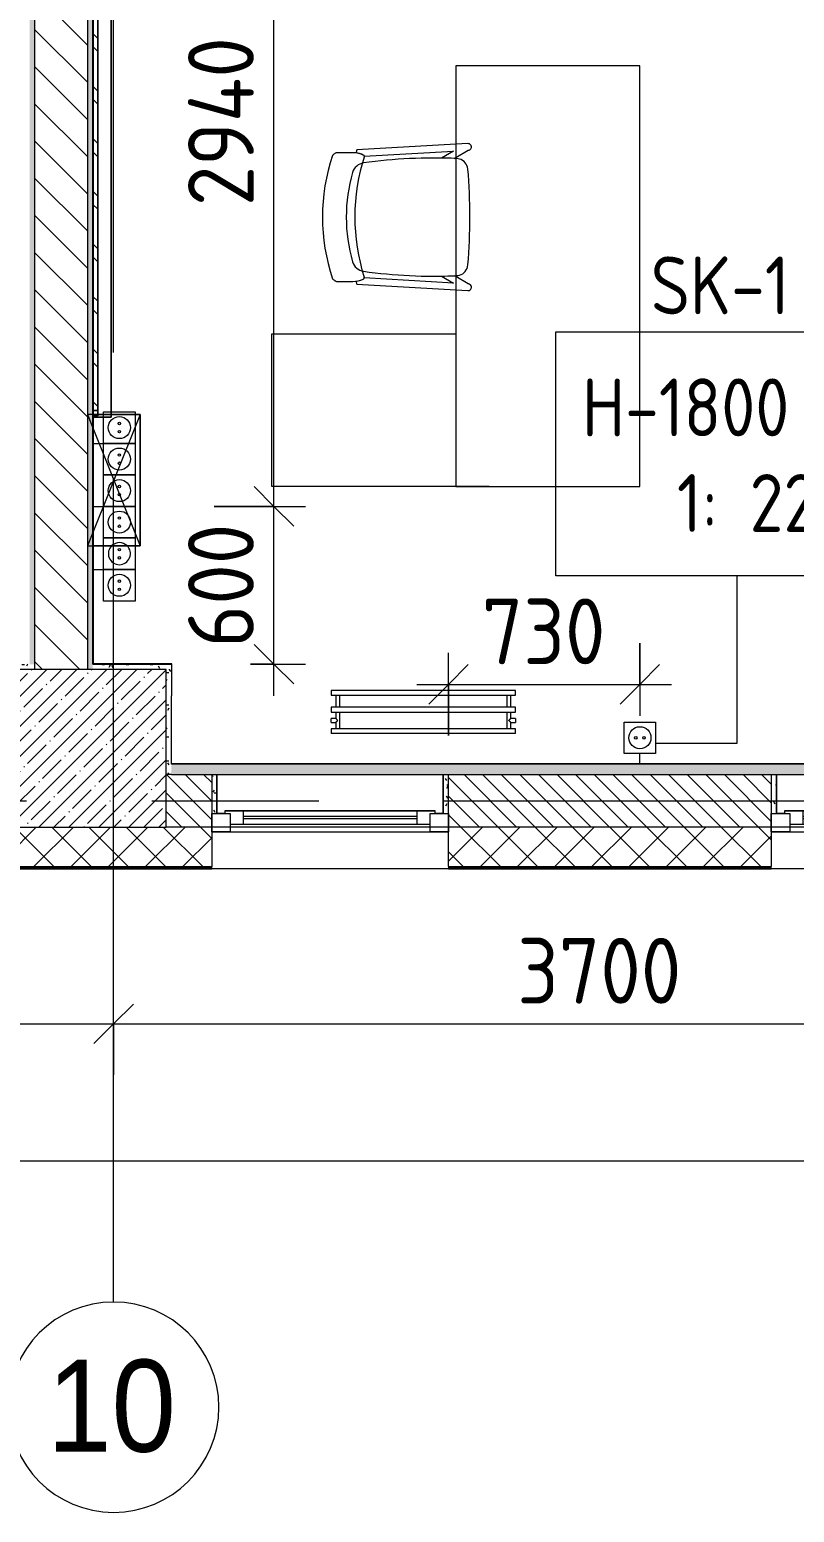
# Model space of a CAD drawing. Header units: millimetres. Extents: x -5714 to 188114, y -8553 to 29000.
# Drawn here: x 29291 to 32198, y -2706 to 2934 of the extents above; entities that cross this region are included whole.
import ezdxf

# ---------------------------------------------------------------- set-up
doc = ezdxf.new("R2010")
doc.units = ezdxf.units.MM
doc.linetypes.add('Осевая', pattern=[3175, 635, -476.25, 1587.5, -476.25])
for name, color, linetype, lineweight in [('A-ANNO-DIMS', 7, 'Continuous', 9), ('A-ANNO-DIMS-100', 7, 'Continuous', 9), ('A-DETL-GENF', 7, 'Continuous', 9), ('A-GLAZ', 7, 'Continuous', 9), ('A-GLAZ-1', 7, 'Continuous', 13), ('A-WALL', 7, 'Continuous', 9), ('E-ELEC-FIXT-IDEN', 7, 'Continuous', 9), ('I-FURN', 7, 'Continuous', 9), ('I-WALL', 7, 'Continuous', 9), ('M-EQPM', 7, 'Continuous', 9), ('S-COLS', 7, 'Continuous', 9), ('Оси', 7, 'Continuous', 9), ('Оси-1', 7, 'Continuous', 20), ('Оси-2', 7, 'Осевая', 9), ('Электрические приборы', 7, 'Continuous', 9)]:
    doc.layers.add(name, color=color, linetype=linetype, lineweight=lineweight)
for name, color, linetype, lineweight, true_color in [('A-DETL-2', 7, 'Continuous', 9, 0xdadada), ('A-WALL-1', 7, 'Continuous', 9, 0x3c3c3c), ('A-WALL-FNSH-1', 7, 'Continuous', 9, 0x3c3c3c), ('I-FURN-1', 7, 'Continuous', 9, 0xf0f0f0), ('Оси розеток', 7, 'Continuous', 9, 0xff1e23)]:
    doc.layers.add(name, color=color, linetype=linetype, lineweight=lineweight, true_color=true_color)
doc.styles.add('Arial', font='arial.ttf', dxfattribs={"width": 0.9, "height": 350})
doc.styles.add('GOST Common_1', font='GOST_Common.ttf', dxfattribs={"width": 0.9, "height": 220})
doc.styles.add('ISOCPEUR', font='isocpeur.ttf', dxfattribs={"width": 0.9, "height": 250})
doc.dimstyles.new('ISO-2_5_0_9К_БОЛЬШОЙ_1', dxfattribs={"dimscale": 304.8, "dimtxt": 248.995294, "dimasz": 0.492126, "dimexe": 0.393701, "dimexo": 0.984252, "dimgap": 0, "dimtad": 1, "dimdec": 0, "dimrnd": 10, "dimzin": 0, "dimdsep": 46, "dimtxsty": 'ISOCPEUR', "dimblk1": 'OBLIQUE', "dimblk2": 'OBLIQUE', "dimsah": 1, "dimcen": 0.09, "dimdle": 0.393701, "dimazin": 0, "dimtfac": 1, "dimtdec": 4, "dimtix": 1, "dimtmove": 0, "dimatfit": 3, "dimfxl": 1, "dimtvp": 1, "dimtolj": 1, "dimtzin": 0, "dimarcsym": 2})
doc.dimstyles.new('ISO-2_5_0_9К_БОЛЬШОЙ_2', dxfattribs={"dimscale": 304.8, "dimtxt": 248.995294, "dimasz": 0.492126, "dimexe": 0.393701, "dimexo": 0.984252, "dimgap": 0, "dimtad": 1, "dimdec": 0, "dimrnd": 10, "dimzin": 0, "dimdsep": 46, "dimtxsty": 'ISOCPEUR', "dimblk1": 'OBLIQUE', "dimblk2": 'OBLIQUE', "dimsah": 1, "dimcen": 0.09, "dimdle": 0.393701, "dimazin": 0, "dimtfac": 1, "dimtdec": 4, "dimtix": 1, "dimtmove": 2, "dimatfit": 3, "dimfxl": 1, "dimtvp": 1, "dimtolj": 1, "dimtzin": 0, "dimarcsym": 2})
pattern_1 = [(0, (0, 0), (121.92, 30.48), [10.058, -81.382, 10.058, -81.382, -487.68]), (0, (0, 0), (121.92, 30.48), [-182.88, 10.058, -172.822, 10.058, -81.382, -213.36]), (0, (0, 0), (121.92, 30.48), [-457.2, 10.058, -50.902, 10.058, -142.342]), (120, (45.72, 15.24), (-87.356454, 90.345817), [10.058, -81.382, 10.058, -81.382, -487.68]), (120, (45.72, 15.24), (-87.356454, 90.345817), [-182.88, 10.058, -172.822, 10.058, -81.382, -213.36]), (120, (45.72, 15.24), (-87.356454, 90.345817), [-457.2, 10.058, -50.902, 10.058, -142.342]), (240, (60.96, 76.2), (-34.563546, -120.825817), [10.058, -81.382, 10.058, -81.382, -487.68]), (240, (60.96, 76.2), (-34.563546, -120.825817), [-182.88, 10.058, -172.822, 10.058, -81.382, -213.36]), (240, (60.96, 76.2), (-34.563546, -120.825817), [-457.2, 10.058, -50.902, 10.058, -142.342])]

# ---------------------------------------------------------------- blocks, each defined once
blk = doc.blocks.new('BSC_Колонна _Прямоугольная - 600х600-V2-План размещения напольных электротехнических лючков и розеток 3 этажа в осях 1-12')
at = {"layer": 'S-COLS'}
h = blk.add_hatch(dxfattribs=at)
h.set_pattern_fill('FP_3', color=256, style=0, pattern_type=2)
h.set_pattern_definition([(45, (-29509.74, -200), (-57.02463, 57.02463), []), (45, (-29452.72, -200), (-57.02463, 57.02463), [100.806, -20.161, 3.353, -16.808])])
h.paths.add_polyline_path([(-300, -300), (300, -300), (300, 300), (-300, 300), (-300, -46.9)])
for p, q in [((300, 300), (-300, 300)), ((-300, 300), (-300, -300)), ((300, -300), (300, 300)), ((-300, -300), (300, -300))]:
    blk.add_line(p, q, dxfattribs=at)
blk = doc.blocks.new('120_Окно_СКБ_1Ст - 120_Окно_СКБ_1Ст 900х2500_h_-22445987-План размещения напольных электротехнических лючков и розеток 3 этажа в осях 1-12')
at = {"layer": 'A-GLAZ'}
for p, q in [((450, -57), (-450, -57)), ((-330, -107), (330, -107)), ((-430, -127), (-400, -127)), ((330, -117), (-330, -117)), ((400, -127), (430, -127))]:
    blk.add_line(p, q, dxfattribs=at)
at = {"layer": 'A-GLAZ-1'}
for p, q in [((-450, -127), (-450, -57)), ((-450, -57), (-380, -57)), ((-380, -57), (-380, -127)), ((380, -87), (-380, -87)), ((-380, -87), (-380, -127)), ((-330, -137), (-330, -87)), ((330, -137), (330, -87)), ((380, -127), (380, -57)), ((380, -57), (450, -57)), ((380, -127), (380, -87)), ((450, -57), (450, -127)), ((-380, -127), (-450, -127)), ((-380, -127), (-400, -127)), ((-400, -127), (-400, -137)), ((-400, -137), (400, -137)), ((400, -137), (-400, -137)), ((450, -127), (380, -127)), ((400, -127), (380, -127)), ((400, -137), (400, -127))]:
    blk.add_line(p, q, dxfattribs=at)
blk = doc.blocks.new('Chair_1 noor 78578 - 1_4-V74-План размещения напольных электротехнических лючков и розеток 3 этажа в осях 1-12')
at = {"layer": 'I-FURN-1'}
for p, q in [((-130.5, 405.7), (-130.5, 344.8)), ((359.1, 344.8), (359.1, 405.7)), ((-141.2, 329.7), (-162.5, -46)), ((-136.5, -37.1), (-117.3, 302)), ((345.9, 302), (365.1, -37.1)), ((391.1, -46), (369.8, 329.7)), ((-110.2, 8.6), (-136.5, -37.1)), ((365.1, -37.1), (338.8, 8.6)), ((-162.5, -46), (-165.1, -92)), ((-139.7, -93.5), (-112.3, -46)), ((-112.3, -46), (-108.8, -39.9)), ((337.4, -39.9), (340.9, -46)), ((340.9, -46), (368.3, -93.5)), ((393.7, -92), (391.1, -46))]:
    blk.add_line(p, q, dxfattribs=at)
for centre, radius, start, end in [((114.3, -271.9), 732.8, 71.3174, 108.6833), ((-37.4, 344.8), 93.1, 180, 204.9864), ((-41.4, 297.5), 50.8, 106.1735, 171.9659), ((114.3, -239.2), 609.6, 73.8265, 106.1735), ((270, 297.5), 50.8, 8.0341, 73.8265), ((266, 344.8), 93.1, 334.477, 360), ((114.3, -279.3), 660.4, 111.7, 112.7563), ((-37.4, 344.8), 93.1, 186.4785, 204.9864), ((-116, 308.2), 6.35, 204.9864, 258.4091), ((-116, 308.2), 6.35, 204.9864, 287.8276), ((114.3, -408), 746, 71.9445, 107.8276), ((1798.9, 37.7), 1909.3, 171.9659, 182.5127), ((-1570.3, 37.7), 1909.3, 357.4873, 8.0341), ((344.3, 307.4), 6.35, 281.4186, 334.477), ((344.6, 308.2), 6.35, 281.5909, 335.0136), ((266, 344.8), 93.1, 335.0136, 353.5215), ((114.3, -279.3), 660.4, 67.2437, 68.3), ((1798.9, 37.7), 1909.3, 180.8761, 182.3307), ((-1570.3, 37.7), 1909.3, 357.6693, 359.1239), ((1798.9, 37.7), 1909.3, 182.5127, 182.6261), ((-64, -47.7), 44.5, 182.6261, 196.3703), ((292.6, -47.7), 44.4, 343.8015, 357.3739), ((-1570.3, 37.7), 1909.3, 357.3739, 357.4873), ((-152.4, -92.7), 12.7, 176.75, 221.75), ((-152.4, -92.7), 12.7, 221.75, 236.75), ((-152.4, -92.7), 12.7, 236.75, 251.75), ((-152.4, -92.7), 12.7, 251.75, 281.75), ((-152.4, -92.7), 12.7, 281.75, 296.75), ((-152.4, -92.7), 12.7, 296.75, 326.75), ((-152.4, -92.7), 12.7, 326.75, 341.75), ((-152.4, -92.7), 12.7, 341.75, 356.75), ((-64, -47.7), 44.4, 196.3703, 265.0912), ((114.8, 2033.8), 2133.6, 265.0912, 274.9044), ((292.6, -47.7), 44.4, 275.9396, 343.8015), ((381, -92.7), 12.7, 183.25, 213.25), ((381, -92.7), 12.7, 213.25, 258.25), ((381, -92.7), 12.7, 258.25, 288.25), ((381, -92.7), 12.7, 288.25, 303.25), ((381, -92.7), 12.7, 303.25, 333.25), ((381, -92.7), 12.7, 333.25, 348.25), ((381, -92.7), 12.7, 348.25, 3.25)]:
    blk.add_arc(centre, radius, start, end, dxfattribs=at)
for points in [[(-120.4, 422.3), (-122, 420.8), (-124.7, 417.8), (-127.8, 413.5), (-129.8, 409.4), (-130.4, 406.9), (-130.5, 405.7)], [(359.1, 405.7), (359, 406.9), (358.4, 409.4), (356.4, 413.5), (353.3, 417.8), (350.6, 420.8), (349, 422.3)]]:
    blk.add_open_spline(points, degree=3, dxfattribs=at)
blk = doc.blocks.new('Стол базовый прямоугольный - 1_3-25460678-План размещения напольных электротехнических лючков и розеток 3 этажа в осях 1-12')
at = {"layer": 'I-FURN-1'}
for p, q in [((800, 350), (-800, 350)), ((-800, 350), (-800, -350)), ((800, -350), (800, 350)), ((-800, -350), (800, -350))]:
    blk.add_line(p, q, dxfattribs=at)
blk = doc.blocks.new('Шкаф параметрический - 1_5а-V75-План размещения напольных электротехнических лючков и розеток 3 этажа в осях 1-12')
at = {"layer": 'I-FURN-1'}
for p, q in [((0, 0), (500, 200)), ((0, 200), (500, 0)), ((500, 200), (0, 200)), ((0, 200), (0, 39.3)), ((0, 90), (0, 200)), ((0, 200), (500, 200)), ((500, 0), (500, 200)), ((500, 200), (500, 20)), ((0, 39.3), (0, 90)), ((0, 39.3), (0, 19.3)), ((0, 20), (0, 39.3)), ((0, 19.3), (0, 0)), ((0, 0), (500, 0))]:
    blk.add_line(p, q, dxfattribs=at)
blk = doc.blocks.new('Зеркало обычное - Доска-26180459-План размещения напольных электротехнических лючков и розеток 3 этажа в осях 1-12')
at = {"layer": 'I-FURN'}
h = blk.add_hatch(dxfattribs=at)
h.set_pattern_fill('FP_34', color=256, style=0, pattern_type=2)
h.set_pattern_definition([(45, (50, 50), (-199.9995, 0), [141.421, -141.421]), (45, (100, 50), (-199.9995, 0), [70.711, -212.132]), (45, (50, 100), (-199.9995, 0), [70.711, -212.132])])
h.paths.add_polyline_path([(-2005, 40), (2005, 40), (2005, 60), (-2005, 60)])
at = {"layer": 'I-FURN-1'}
for p, q in [((2025, 60), (-2025, 60)), ((-2025, 60), (-2025, 40)), ((-2025, 40), (-2025, 59.3)), ((2005, 60), (-2005, 60)), ((-2005, 60), (-2005, 40)), ((2005, 60), (-2005, 60)), ((-2005, 40), (-2005, 60)), ((-2005, 40), (-2005, 59.3)), ((-2005, 40), (-2005, 59.3)), ((2005, 40), (2005, 60)), ((2005, 60), (2005, 40)), ((2005, 59.3), (2005, 40)), ((2005, 40), (2005, 59.3)), ((2025, 40), (2025, 60)), ((2025, 59.3), (2025, 40)), ((-2025, 40), (2025, 40)), ((-2020, 40), (-2025, 40)), ((-2005, 40), (-2020, 40)), ((-2005, 40), (2005, 40)), ((2005, 40), (-2005, 40)), ((2005, 40), (-2005, 40)), ((-2005, 40), (2005, 40)), ((2005, 40), (-2005, 40)), ((2025, 40), (2005, 40))]:
    blk.add_line(p, q, dxfattribs=at)
blk = doc.blocks.new('Блок Розеток и Выключателей - Блок Розеток и Выключателей_SK1-27362739-План размещения напольных электротехнических лючков и розеток 3 этажа в осях 1-12')
at = {"layer": 'A-DETL-GENF'}
for p, q in [((-60, -40), (60, -40)), ((-60, -160), (-60, -40)), ((60, -40), (60, -160)), ((60, -160), (-60, -160))]:
    blk.add_line(p, q, dxfattribs=at)
for centre, radius in [((0, -100), 42), ((-15.6, -100), 4.8), ((15.6, -100), 4.8)]:
    blk.add_circle(centre, radius, dxfattribs=at)
at = {"layer": 'Оси розеток'}
blk.add_line((0, 0), (0, -40), dxfattribs=at)
blk = doc.blocks.new('Блок Розеток и Выключателей - Блок Розеток и Выключателей_SK1-V85-План размещения напольных электротехнических лючков и розеток 3 этажа в осях 1-12')
at = {"layer": 'A-DETL-GENF'}
for p, q in [((-120, -40), (0, -40)), ((-120, -160), (-120, -40)), ((0, -40), (89.8, -40)), ((0, -160), (0, -40)), ((0, -40), (0, -160)), ((89.8, -40), (120, -40)), ((120, -40), (120, -160)), ((0, -160), (-120, -160)), ((89.8, -160), (0, -160)), ((120, -160), (89.8, -160))]:
    blk.add_line(p, q, dxfattribs=at)
for centre, radius in [((-60, -100), 42), ((-75.6, -100), 4.8), ((-44.4, -100), 4.8), ((44.4, -100), 4.8), ((75.6, -100), 4.8)]:
    blk.add_circle(centre, radius, dxfattribs=at)
for start, end in [(43.0871, 180), (180, 316.9129), (316.9129, 43.0871)]:
    blk.add_arc((60, -100), 42, start, end, dxfattribs=at)
at = {"layer": 'Оси розеток'}
blk.add_line((0, 0), (0, -40), dxfattribs=at)
blk = doc.blocks.new('Блок Розеток и Выключателей - Блок Розеток и Выключателей_SK1-V83-План размещения напольных электротехнических лючков и розеток 3 этажа в осях 1-12')
at = {"layer": 'A-DETL-GENF'}
for p, q in [((-120, -40), (0, -40)), ((-120, -160), (-120, -40)), ((0, -40), (120, -40)), ((0, -160), (0, -40)), ((0, -40), (0, -160)), ((120, -40), (120, -160)), ((0, -160), (-120, -160)), ((120, -160), (0, -160))]:
    blk.add_line(p, q, dxfattribs=at)
for centre, radius in [((-60, -100), 42), ((-75.6, -100), 4.8), ((-44.4, -100), 4.8), ((60, -100), 42), ((44.4, -100), 4.8), ((75.6, -100), 4.8)]:
    blk.add_circle(centre, radius, dxfattribs=at)
at = {"layer": 'Оси розеток'}
blk.add_line((0, 0), (0, -40), dxfattribs=at)
blk = doc.blocks.new('Блок Розеток и Выключателей - Блок Розеток и Выключателей_SK1-V86-План размещения напольных электротехнических лючков и розеток 3 этажа в осях 1-12')
at = {"layer": 'A-DETL-GENF'}
for p, q in [((-120, -40), (0, -40)), ((-120, -160), (-120, -40)), ((0, -40), (110.1, -40)), ((0, -160), (0, -40)), ((0, -40), (0, -160)), ((110.1, -40), (120, -40)), ((120, -40), (120, -160)), ((0, -160), (-120, -160)), ((110.1, -160), (0, -160)), ((120, -160), (110.1, -160))]:
    blk.add_line(p, q, dxfattribs=at)
for centre, radius in [((-60, -100), 42), ((-75.6, -100), 4.8), ((-44.4, -100), 4.8), ((60, -100), 42), ((44.4, -100), 4.8), ((75.6, -100), 4.8)]:
    blk.add_circle(centre, radius, dxfattribs=at)
at = {"layer": 'Оси розеток'}
blk.add_line((0, 0), (0, -40), dxfattribs=at)
blk = doc.blocks.new('radiator_prado_classic_z_tip_30_po exemplyaru - Classic Z Тип 30-500-30677900-План размещения напольных электротехнических лючков и розеток 3 этажа в осях 1-12')
at = {"layer": 'M-EQPM'}
for p, q in [((0, 228), (0, 210)), ((700, 228), (0, 228)), ((700, 210), (700, 228)), ((0, 210), (700, 210)), ((17.5, 210), (17.5, 164)), ((32.5, 164), (32.5, 210)), ((667.5, 210), (667.5, 164)), ((682.5, 164), (682.5, 210)), ((700, 164), (0, 164)), ((0, 164), (0, 146)), ((0, 146), (700, 146)), ((17.5, 121.5), (0, 121.5)), ((17.5, 121.5), (0, 121.5)), ((0, 121.5), (0, 121.2)), ((0, 106.5), (0, 121.5)), ((0, 121.2), (0, 121.2)), ((17.5, 146), (17.5, 121.5)), ((32.5, 82), (32.5, 146)), ((667.5, 146), (667.5, 82)), ((682.5, 121.5), (682.5, 146)), ((700, 121.5), (682.5, 121.5)), ((700, 121.5), (682.5, 121.5)), ((700, 146), (700, 164)), ((700, 121.5), (700, 106.5)), ((700, 121.2), (700, 121.5)), ((700, 121.5), (700, 121.2)), ((700, 121.2), (700, 121.5)), ((0, 106.8), (0, 106.5)), ((0, 106.8), (0, 106.8)), ((0, 106.5), (17.5, 106.5)), ((0, 106.5), (17.5, 106.5)), ((700, 82), (0, 82)), ((0, 82), (0, 64)), ((700, 64), (0, 64)), ((17.5, 106.5), (17.5, 82)), ((682.5, 82), (682.5, 106.5)), ((682.5, 106.5), (700, 106.5)), ((682.5, 106.5), (700, 106.5)), ((700, 106.5), (700, 106.8)), ((700, 106.8), (700, 106.5)), ((700, 106.5), (700, 106.8)), ((700, 64), (700, 82))]:
    blk.add_line(p, q, dxfattribs=at)
for points, knots in [([(25, 114), (24.5, 114.5), (23.6, 115.4), (22.4, 116.6), (21.6, 117.4), (21.1, 117.9), (20.8, 118.2), (20.5, 118.5), (20.2, 118.8), (19.8, 119.1), (19.6, 119.4), (19.3, 119.7), (19, 120), (18.7, 120.3), (18.5, 120.5), (18.3, 120.7), (18.1, 120.9), (17.9, 121.1), (17.8, 121.2), (17.7, 121.3), (17.5, 121.5), (17.5, 121.5), (17.5, 121.5)], [0, 0, 0, 0, 0.142857, 0.285714, 0.357143, 0.392857, 0.428571, 0.464286, 0.5, 0.535714, 0.571429, 0.607143, 0.642857, 0.678571, 0.714286, 0.75, 0.785714, 0.821429, 0.857143, 0.892857, 0.928571, 1, 1, 1, 1]), ([(17.5, 106.5), (17.5, 106.5), (17.5, 106.5), (17.7, 106.7), (17.8, 106.8), (17.9, 106.9), (18.1, 107.1), (18.3, 107.3), (18.5, 107.5), (18.7, 107.7), (19, 108), (19.3, 108.3), (19.6, 108.6), (19.8, 108.9), (20.3, 109.3), (20.7, 109.7), (21.1, 110.1), (21.6, 110.6), (22.4, 111.4), (23.6, 112.6), (24.5, 113.5), (25, 114)], [0, 0, 0, 0, 0.071429, 0.107143, 0.142857, 0.178571, 0.214286, 0.25, 0.285714, 0.321429, 0.357143, 0.392857, 0.428571, 0.464286, 0.5, 0.571429, 0.607143, 0.642857, 0.714286, 0.857143, 1, 1, 1, 1]), ([(675, 114), (675.5, 114.5), (676.4, 115.4), (677.6, 116.6), (678.4, 117.4), (678.9, 117.9), (679.2, 118.2), (679.5, 118.5), (679.8, 118.8), (680.1, 119.2), (680.4, 119.4), (680.7, 119.7), (681, 120), (681.3, 120.3), (681.5, 120.5), (681.7, 120.7), (681.9, 120.9), (682.1, 121.1), (682.2, 121.2), (682.3, 121.3), (682.5, 121.5), (682.5, 121.5), (682.5, 121.5)], [0, 0, 0, 0, 0.142857, 0.285714, 0.357143, 0.392857, 0.428571, 0.464286, 0.5, 0.535714, 0.571429, 0.607143, 0.642857, 0.678571, 0.714286, 0.75, 0.785714, 0.821429, 0.857143, 0.892857, 0.928571, 1, 1, 1, 1]), ([(682.5, 106.5), (682.5, 106.5), (682.5, 106.5), (682.3, 106.7), (682.2, 106.8), (682.1, 106.9), (681.9, 107.1), (681.7, 107.3), (681.5, 107.5), (681.3, 107.7), (681, 108), (680.7, 108.3), (680.4, 108.6), (680.1, 108.8), (679.7, 109.3), (679.3, 109.7), (678.9, 110.1), (678.4, 110.6), (677.6, 111.4), (676.4, 112.6), (675.5, 113.5), (675, 114)], [0, 0, 0, 0, 0.071429, 0.107143, 0.142857, 0.178571, 0.214286, 0.25, 0.285714, 0.321429, 0.357143, 0.392857, 0.428571, 0.464286, 0.5, 0.571429, 0.607143, 0.642857, 0.714286, 0.857143, 1, 1, 1, 1])]:
    blk.add_open_spline(points, degree=3, knots=knots, dxfattribs=at)
blk = doc.blocks.new('Ось сетки - D8-29747960-План размещения напольных электротехнических лючков и розеток 3 этажа в осях 1-12')
at = {"layer": 'Оси-1'}
for start, end in [(360, 180), (180, 360)]:
    blk.add_arc((0, 0), 4, start, end, dxfattribs=at)
blk = doc.blocks.new('DIMBLOCK10-План размещения напольных электротехнических лючков и розеток 3 этажа в осях 1-12')
at = {"layer": 'A-ANNO-DIMS-100', "lineweight": 20}
for p, q in [((30219.4, 1120.2), (30144.4, 1195.2)), ((30219.4, 1120.2), (30294.4, 1045.2)), ((30219.4, 520), (30144.4, 595)), ((30219.4, 520), (30294.4, 445))]:
    blk.add_line(p, q, dxfattribs=at)
at = {"layer": 'A-ANNO-DIMS-100'}
for p, q in [((29991.7, 1120.2), (30339.4, 1120.2)), ((30219.4, 1120.2), (29991.7, 1120.2)), ((30219.4, 400), (30219.4, 1120.2)), ((30129.7, 520), (30339.4, 520)), ((30219.4, 520), (30129.7, 520))]:
    blk.add_line(p, q, dxfattribs=at)
at = {"layer": 'A-ANNO-DIMS-100', "color": 0, "insert": (29892.8, 583.1), "char_height": 250, "width": 568.858, "attachment_point": 1, "rotation": 90, "line_spacing_factor": 1.149209, "style": 'ISOCPEUR'}
blk.add_mtext('600', dxfattribs=at)
blk = doc.blocks.new('_Oblique')
at = {"color": 0, "linetype": 'ByBlock', "lineweight": -2}
blk.add_line((-0.5, -0.5), (0.5, 0.5), dxfattribs=at)
blk = doc.blocks.new('DIMBLOCK11-План размещения напольных электротехнических лючков и розеток 3 этажа в осях 1-12')
at = {"layer": 'A-ANNO-DIMS-100'}
for p, q in [((30219.4, 1120.2), (30219.4, 4180.3)), ((29990.7, 4060.3), (30339.4, 4060.3)), ((30219.4, 4060.3), (29990.7, 4060.3)), ((29991.7, 1120.2), (30339.4, 1120.2)), ((30219.4, 1120.2), (29991.7, 1120.2))]:
    blk.add_line(p, q, dxfattribs=at)
at = {"layer": 'A-ANNO-DIMS-100', "lineweight": 20}
for p, q in [((30219.4, 4060.3), (30144.4, 4135.3)), ((30219.4, 4060.3), (30294.4, 3985.3)), ((30219.4, 1120.2), (30144.4, 1195.2)), ((30219.4, 1120.2), (30294.4, 1045.2))]:
    blk.add_line(p, q, dxfattribs=at)
at = {"layer": 'A-ANNO-DIMS-100', "color": 0, "insert": (29892.8, 2262.2), "char_height": 250, "width": 787.208, "attachment_point": 1, "rotation": 90, "line_spacing_factor": 1.149209, "style": 'ISOCPEUR'}
blk.add_mtext('2940', dxfattribs=at)
blk = doc.blocks.new('DIMBLOCK14-План размещения напольных электротехнических лючков и розеток 3 этажа в осях 1-12')
at = {"layer": 'A-ANNO-DIMS-100'}
for p, q in [((31610.4, 600), (31610.4, 323.2)), ((31610.4, 443.2), (31610.4, 600)), ((30882.8, 249.2), (30882.8, 563.2)), ((30762.8, 443.2), (31730.4, 443.2)), ((30882.8, 443.2), (30882.8, 249.2))]:
    blk.add_line(p, q, dxfattribs=at)
at = {"layer": 'A-ANNO-DIMS-100', "lineweight": 20}
for p, q in [((30882.8, 443.2), (30957.8, 518.2)), ((31610.4, 443.2), (31685.4, 518.2)), ((30882.8, 443.2), (30807.8, 368.2)), ((31610.4, 443.2), (31535.4, 368.2))]:
    blk.add_line(p, q, dxfattribs=at)
at = {"layer": 'A-ANNO-DIMS-100', "color": 0, "insert": (31009.6, 769.8), "char_height": 250, "width": 568.858, "attachment_point": 1, "line_spacing_factor": 1.149209, "style": 'ISOCPEUR'}
blk.add_mtext('730', dxfattribs=at)
blk = doc.blocks.new('DIMBLOCK28-План размещения напольных электротехнических лючков и розеток 3 этажа в осях 1-12')
at = {"layer": 'A-ANNO-DIMS-100'}
for p, q in [((110, -1563.6), (110, -1249.6)), ((38310, -1563.6), (38310, -1249.6)), ((-10, -1369.6), (38430, -1369.6)), ((110, -1369.6), (110, -1563.6)), ((38310, -1369.6), (38310, -1563.6))]:
    blk.add_line(p, q, dxfattribs=at)
at = {"layer": 'A-ANNO-DIMS-100', "lineweight": 20}
for p, q in [((110, -1369.6), (185, -1294.6)), ((38310, -1369.6), (38385, -1294.6)), ((110, -1369.6), (35, -1444.6)), ((38310, -1369.6), (38235, -1444.6))]:
    blk.add_line(p, q, dxfattribs=at)
at = {"layer": 'A-ANNO-DIMS-100', "color": 0, "insert": (20005.7, -1043), "char_height": 250, "width": 948.097, "attachment_point": 1, "line_spacing_factor": 1.149209, "style": 'ISOCPEUR'}
blk.add_mtext('38200', dxfattribs=at)
blk = doc.blocks.new('DIMBLOCK37-План размещения напольных электротехнических лючков и розеток 3 этажа в осях 1-12')
at = {"layer": 'A-ANNO-DIMS-100'}
for p, q in [((25910, -1041.8), (25910, -727.8)), ((29610, -1041.8), (29610, -727.8)), ((25910, -847.8), (29610, -847.8)), ((25910, -847.8), (25910, -1041.8)), ((29610, -847.8), (29610, -1041.8))]:
    blk.add_line(p, q, dxfattribs=at)
at = {"layer": 'A-ANNO-DIMS-100', "lineweight": 20}
for p, q in [((25910, -847.8), (25985, -772.8)), ((29610, -847.8), (29685, -772.8)), ((25910, -847.8), (25835, -922.8)), ((29610, -847.8), (29535, -922.8))]:
    blk.add_line(p, q, dxfattribs=at)
at = {"layer": 'A-ANNO-DIMS-100', "color": 0, "insert": (27444, -521.2), "char_height": 250, "width": 758.478, "attachment_point": 1, "line_spacing_factor": 1.149209, "style": 'ISOCPEUR'}
blk.add_mtext('3700', dxfattribs=at)
blk = doc.blocks.new('DIMBLOCK38-План размещения напольных электротехнических лючков и розеток 3 этажа в осях 1-12')
at = {"layer": 'A-ANNO-DIMS-100'}
for p, q in [((29610, -1041.8), (29610, -727.8)), ((33310, -1041.8), (33310, -727.8)), ((29610, -847.8), (33310, -847.8)), ((29610, -847.8), (29610, -1041.8)), ((33310, -847.8), (33310, -1041.8))]:
    blk.add_line(p, q, dxfattribs=at)
at = {"layer": 'A-ANNO-DIMS-100', "lineweight": 20}
for p, q in [((29610, -847.8), (29685, -772.8)), ((33310, -847.8), (33385, -772.8)), ((29610, -847.8), (29535, -922.8)), ((33310, -847.8), (33235, -922.8))]:
    blk.add_line(p, q, dxfattribs=at)
at = {"layer": 'A-ANNO-DIMS-100', "color": 0, "insert": (31144, -521.2), "char_height": 250, "width": 758.478, "attachment_point": 1, "line_spacing_factor": 1.149209, "style": 'ISOCPEUR'}
blk.add_mtext('3700', dxfattribs=at)

msp = doc.modelspace()

# ---------------------------------------------------------------- hatches: boundary and pattern name
at = {"layer": 'A-WALL'}
h = msp.add_hatch(dxfattribs=at)
h.set_pattern_fill('FP_7', color=256, style=0, pattern_type=2)
h.set_pattern_definition([(135, (0, 0), (-35.35534, -35.35534), [])])
h.paths.add_polyline_path([(37423, -100), (37990, -100), (37990, 100), (37423, 100)])
h.paths.add_polyline_path([(36523, -100), (36523, 100), (35970, 100), (35970, -100), (36067.3, -100)])
h.paths.add_polyline_path([(33870, -100), (33870, 100), (33610, 100), (33610, -100)])
h.paths.add_polyline_path([(32110, -100), (32110, 100), (30882.8, 100), (30882.8, -100), (32028.8, -100)])
h.paths.add_polyline_path([(29982.8, -100), (29982.8, 100), (29809.7, 100), (29809.7, -100)])
h.paths.add_polyline_path([(26160, -100), (26409.7, -100), (26409.7, 100), (26160, 100), (26160, -41.2)])
h.paths.add_polyline_path([(25298.1, -100), (25560, -100), (25560, 100), (24810, 100), (24810, -100)])
h.paths.add_polyline_path([(22710, -100), (22710, 100), (22510, 100), (22510, -100), (22605.8, -100)])
h.paths.add_polyline_path([(20710, -100), (20710, 100), (19360, 100), (19360, -100), (19913.5, -100)])
h.paths.add_polyline_path([(21910, -100), (21910, 100), (21610, 100), (21610, -100)])
h.paths.add_polyline_path([(16510, -100), (17260, -100), (17260, 100), (16510, 100)])
h.paths.add_polyline_path([(15610, -100), (15610, 100), (14860, 100), (14860, -100)])
h.paths.add_polyline_path([(12010, -100), (12160, -100), (12160, 100), (12010, 100)])
h.paths.add_polyline_path([(11110, -100), (11110, 100), (10359.7, 100), (10359.7, -100)])
h.paths.add_polyline_path([(7660, -100), (7660, 100), (6830, 100), (6830, -100)])
h = msp.add_hatch(dxfattribs=at)
h.set_pattern_fill('FP_9', color=256, style=0, pattern_type=2)
h.set_pattern_definition([(45, (0, 0), (-70.71068, 70.71068), []), (135, (0, 0), (-70.71068, -70.71068), [])])
h.paths.add_polyline_path([(37990, -250), (38282.7, -250), (38282.7, -100), (37423, -100), (37423, -250)])
h.paths.add_polyline_path([(36067.3, -250), (36523, -250), (36523, -100), (35970, -100), (35970, -250)])
h.paths.add_polyline_path([(33870, -250), (33870, -100), (33010, -100), (33010, -250), (33610, -250)])
h.paths.add_polyline_path([(32110, -250), (32110, -100), (30882.8, -100), (30882.8, -250), (32028.8, -250)])
h.paths.add_polyline_path([(29809.7, -250), (29982.8, -250), (29982.8, -100), (29209.7, -100), (29209.7, -250)])
h.paths.add_polyline_path([(26160, -250), (26409.7, -250), (26409.7, -100), (24810, -100), (24810, -250), (25560, -250)])
h.paths.add_polyline_path([(22710, -250), (22710, -100), (21610, -100), (21610, -250), (22605.8, -250)])
h.paths.add_polyline_path([(20710, -250), (20710, -100), (19360, -100), (19360, -250), (19913.5, -250)])
h.paths.add_polyline_path([(15610, -250), (15610, -100), (14860, -100), (14860, -250)])
h.paths.add_polyline_path([(17221.2, -250), (17260, -250), (17260, -100), (16510, -100), (16510, -250)])
h.paths.add_polyline_path([(12760, -250), (12760, -100), (12010, -100), (12010, -250)])
h.paths.add_polyline_path([(10359.7, -250), (11110, -250), (11110, -100), (10359.7, -100)])
h.paths.add_polyline_path([(8259.7, -250), (8259.7, -100), (6830, -100), (6830, -250)])
h.paths.add_polyline_path([(3730, -250), (3730, -100), (-260, -100), (-260, -250), (1067.4, -250)])
at = {"layer": 'I-WALL'}
h = msp.add_hatch(dxfattribs=at)
h.set_pattern_fill('FP_8', color=256, style=0, pattern_type=2)
h.set_pattern_definition([(135, (0, 0), (-70.71068, -70.71068), [])])
h.paths.add_polyline_path([(29310.7, 500), (29510.7, 500), (29510.7, 7300), (29310.7, 7300), (29310.7, 520)])
h = msp.add_hatch(dxfattribs=at)
h.set_pattern_fill('FP_35', color=256, style=0, pattern_type=2)
h.set_pattern_definition(pattern_1)
h.paths.add_polyline_path([(29510.7, 500), (29530.7, 500), (29530.7, 7200), (29510.7, 7200), (29510.7, 970)])
h = msp.add_hatch(dxfattribs=at)
h.set_pattern_fill('FP_35', color=256, style=0, pattern_type=2)
h.set_pattern_definition(pattern_1)
h.paths.add_polyline_path([(29290.7, 520), (29310.7, 520), (29310.7, 6820), (29290.7, 6820), (29290.7, 521)])
h = msp.add_hatch(dxfattribs=at)
h.set_pattern_fill('FP_35', color=256, style=0, pattern_type=2)
h.set_pattern_definition(pattern_1)
h.paths.add_polyline_path([(29209.7, 500), (29310.7, 500), (29310.7, 520), (29209.7, 520)])
h = msp.add_hatch(dxfattribs=at)
h.set_pattern_fill('FP_35', color=256, style=0, pattern_type=2)
h.set_pattern_definition(pattern_1)
h.paths.add_polyline_path([(29809.7, 500), (29829.7, 500), (29829.7, 520), (29530.7, 520), (29530.7, 500)])
h = msp.add_hatch(dxfattribs=at)
h.set_pattern_fill('FP_35', color=256, style=0, pattern_type=2)
h.set_pattern_definition(pattern_1)
h.paths.add_polyline_path([(29809.7, 100), (29829.7, 100), (29829.7, 500), (29809.7, 500), (29809.7, 153.1)])
h = msp.add_hatch(dxfattribs=at)
h.set_pattern_fill('FP_35', color=256, style=0, pattern_type=2)
h.set_pattern_definition(pattern_1)
h.paths.add_polyline_path([(33010, 100), (33010, 140), (29829.7, 140), (29829.7, 100), (32028.8, 100)])
h = msp.add_hatch(dxfattribs=at)
h.set_pattern_fill('FP_35', color=256, style=0, pattern_type=2)
h.set_pattern_definition(pattern_1)
h.paths.add_polyline_path([(30002.8, -48), (30002.8, 100), (29982.8, 100), (29982.8, -48)])
h = msp.add_hatch(dxfattribs=at)
h.set_pattern_fill('FP_35', color=256, style=0, pattern_type=2)
h.set_pattern_definition(pattern_1)
h.paths.add_polyline_path([(30882.8, -48), (30882.8, 100), (30862.8, 100), (30862.8, -48)])
h = msp.add_hatch(dxfattribs=at)
h.set_pattern_fill('FP_35', color=256, style=0, pattern_type=2)
h.set_pattern_definition(pattern_1)
h.paths.add_polyline_path([(32130, -48), (32130, 100), (32110, 100), (32110, -48)])

# ---------------------------------------------------------------- linework, layer by layer
at = {"layer": 'A-DETL-2'}
for p, q in [((30210.7, 1776), (30911.6, 1776)), ((30210.7, 1196), (30210.7, 1776)), ((31037.6, 1196), (30210.7, 1196))]:
    msp.add_line(p, q, dxfattribs=at)
at = {"layer": 'A-WALL'}
for p, q in [((29530.7, 520), (29530.7, 7199)), ((29310.7, 500), (29310.7, 6820)), ((29530.7, 520), (29829.7, 520)), ((29829.7, 100), (29809.7, 100)), ((29982.8, -100), (29809.7, -100)), ((32110, -100), (30882.8, -100)), ((29209.7, -250), (29982.8, -250)), ((29209.7, -253), (29982.8, -253)), ((30882.8, -258), (29982.8, -258)), ((30882.8, -250), (32110, -250)), ((30882.8, -253), (32110, -253)), ((33010, -258), (32110, -258))]:
    msp.add_line(p, q, dxfattribs=at)
at = {"layer": 'A-WALL-1'}
for p, q in [((29510.7, 7300), (29510.7, 500)), ((29829.7, 140), (29829.7, 400)), ((32990, 140), (29829.7, 140)), ((29829.7, 100), (32989, 100)), ((29982.8, 100), (29982.8, -250)), ((30002.8, -48), (30002.8, 100)), ((30862.8, 100), (30862.8, -48)), ((30882.8, -250), (30882.8, 100)), ((32110, 100), (32110, -250)), ((32130, -48), (32130, 100)), ((29982.8, -48), (30002.8, -48)), ((30862.8, -48), (30882.8, -48)), ((32110, -48), (32130, -48))]:
    msp.add_line(p, q, dxfattribs=at)
at = {"layer": 'A-WALL-FNSH-1'}
for p, q in [((29531.7, 7199), (29531.7, 1503.4)), ((29532.7, 1543.4), (29531.7, 1543.4)), ((29532.7, 1503.4), (29532.7, 1543.4)), ((29531.7, 1503.4), (29532.7, 1503.4)), ((29830.7, 521), (29532.7, 521)), ((29829.7, 520), (29829.7, 400)), ((29830.7, 400), (29830.7, 521)), ((29829.7, 400), (29830.7, 400)), ((32990, 141), (29829.7, 141)), ((30003.8, -48), (30003.8, 100)), ((30861.8, 100), (30861.8, -48)), ((32131, -48), (32131, 100)), ((30002.8, -48), (30003.8, -48)), ((30861.8, -48), (30862.8, -48)), ((32130, -48), (32131, -48)), ((29209.7, -258), (29982.8, -258)), ((29982.8, -258), (29982.8, -250)), ((30882.8, -250), (30882.8, -258)), ((30882.8, -258), (32110, -258)), ((32110, -258), (32110, -250))]:
    msp.add_line(p, q, dxfattribs=at)
at = {"layer": 'E-ELEC-FIXT-IDEN'}
for p, q in [((31980.1, 220), (31980.1, 856.5)), ((31670.4, 220), (31980.1, 220))]:
    msp.add_line(p, q, dxfattribs=at)
at = {"layer": 'E-ELEC-FIXT-IDEN', "flags": 128}
msp.add_lwpolyline([(31290.6, 1784.5), (32669.6, 1784.5), (32669.6, 856.5), (31290.6, 856.5)], close=True, dxfattribs=at)
at = {"layer": 'I-FURN-1'}
for p, q in [((29530.7, 1485), (29530.7, 5495)), ((29600.7, 1470), (29600.7, 5509)), ((29600.7, 5509), (29600.7, 1470)), ((29530.7, 1470), (29530.7, 1485)), ((29530.7, 1465), (29530.7, 1470)), ((29600.7, 1459), (29600.7, 1470)), ((29600.7, 1470), (29600.7, 1459)), ((29530.7, 1459), (29530.7, 1465)), ((29530.7, 1459), (29600.7, 1459)), ((29600.7, 1459), (29530.7, 1459))]:
    msp.add_line(p, q, dxfattribs=at)
at = {"layer": 'I-WALL'}
for p, q in [((29531.7, 521), (29531.7, 1503.4)), ((29532.7, 1503.4), (29532.7, 521)), ((29531.7, 521), (29532.7, 521)), ((30882.8, -100), (29982.8, -100)), ((33010, -100), (32110, -100))]:
    msp.add_line(p, q, dxfattribs=at)
at = {"layer": 'Оси'}
msp.add_line((29610, -1906.3), (29610, 593.7), dxfattribs=at)
at = {"layer": 'Оси-2'}
for p, q in [((29610, 593.7), (29610, 24898.1)), ((-1995.5, 0), (36260, 0))]:
    msp.add_line(p, q, dxfattribs=at)

# ---------------------------------------------------------------- block references
at = {"layer": 'A-GLAZ', "rotation": 180}
for p in [(30432.8, -175), (32560, -175)]:
    msp.add_blockref('120_Окно_СКБ_1Ст - 120_Окно_СКБ_1Ст 900х2500_h_-22445987-План размещения напольных электротехнических лючков и розеток 3 этажа в осях 1-12', p, dxfattribs=at)
at = {"layer": 'I-FURN-1'}
for name, p, rotation in [('Зеркало обычное - Доска-26180459-План размещения напольных электротехнических лючков и розеток 3 этажа в осях 1-12', (29590, 3490), 90.00000000000017), ('Стол базовый прямоугольный - 1_3-25460678-План размещения напольных электротехнических лючков и розеток 3 этажа в осях 1-12', (31260.6, 1996), 270.0000000000001), ('Chair_1 noor 78578 - 1_4-V74-План размещения напольных электротехнических лючков и розеток 3 этажа в осях 1-12', (30864.6, 2106.3), 90), ('Шкаф параметрический - 1_5а-V75-План размещения напольных электротехнических лючков и розеток 3 этажа в осях 1-12', (29510.7, 1470), 269.9999999999998)]:
    msp.add_blockref(name, p, dxfattribs=dict(at, rotation=rotation))
at = {"layer": 'M-EQPM'}
msp.add_blockref('radiator_prado_classic_z_tip_30_po exemplyaru - Classic Z Тип 30-500-30677900-План размещения напольных электротехнических лючков и розеток 3 этажа в осях 1-12', (30437.2, 192), dxfattribs=at)
at = {"layer": 'S-COLS'}
msp.add_blockref('BSC_Колонна _Прямоугольная - 600х600-V2-План размещения напольных электротехнических лючков и розеток 3 этажа в осях 1-12', (29509.7, 200), dxfattribs=at)
at = {"layer": 'Оси-1', "xscale": 99.99999999999993, "yscale": 99.99999999999993, "zscale": 99.99999999999993}
msp.add_blockref('Ось сетки - D8-29747960-План размещения напольных электротехнических лючков и розеток 3 этажа в осях 1-12', (29610, -2306.3), dxfattribs=at)
at = {"layer": 'Электрические приборы'}
for name, p, rotation in [('Блок Розеток и Выключателей - Блок Розеток и Выключателей_SK1-V86-План размещения напольных электротехнических лючков и розеток 3 этажа в осях 1-12', (29531.7, 1359.9), 89.9999999999999), ('Блок Розеток и Выключателей - Блок Розеток и Выключателей_SK1-V83-План размещения напольных электротехнических лючков и розеток 3 этажа в осях 1-12', (29531.7, 1120.2), 89.9999999999999), ('Блок Розеток и Выключателей - Блок Розеток и Выключателей_SK1-V85-План размещения напольных электротехнических лючков и розеток 3 этажа в осях 1-12', (29531.7, 880.2), 89.9999999999999), ('Блок Розеток и Выключателей - Блок Розеток и Выключателей_SK1-27362739-План размещения напольных электротехнических лючков и розеток 3 этажа в осях 1-12', (31610.4, 140), 180)]:
    msp.add_blockref(name, p, dxfattribs=dict(at, rotation=rotation))

# ---------------------------------------------------------------- texts
at = {"layer": 'E-ELEC-FIXT-IDEN', "char_height": 220, "attachment_point": 1, "style": 'GOST Common_1'}
for s, insert, width in [('SK-1', (31651.7, 2070.8), 656.582), ('H-1800 ', (31390.6, 1606.8), 1046.202), ('   1: 220 V', (31390.6, 1243), 1291.519)]:
    msp.add_mtext(s, dxfattribs=dict(at, insert=insert, width=width))
at = {"layer": 'Оси', "insert": (29357.4, -2125.6), "char_height": 350, "width": 606.076, "attachment_point": 1, "style": 'Arial'}
msp.add_mtext('10', dxfattribs=at)

# ---------------------------------------------------------------- dimensions: what is measured, and where the dimension line sits
at = {"layer": 'A-ANNO-DIMS'}
for base, p1, p2, override, picture, middle in [((30219.4, 4060.3), (29691.7, 1120.2), (29690.7, 4060.3), {"dimpost": '<>', "dimfxl": 2940.149624}, 'DIMBLOCK11-План размещения напольных электротехнических лючков и розеток 3 этажа в осях 1-12', (30094.4, 2590.2)), ((30219.4, 1120.2), (29829.7, 520), (29691.7, 1120.2), {"dimpost": '<>', "dimfxl": 615.823722}, 'DIMBLOCK10-План размещения напольных электротехнических лючков и розеток 3 этажа в осях 1-12', (30094.4, 820.1))]:
    dim = msp.add_linear_dim(base=base, p1=p1, p2=p2, angle=90, dimstyle='ISO-2_5_0_9К_БОЛЬШОЙ_1', override=override, dxfattribs=at)
    dim.commit()
    dim.dimension.update_dxf_attribs({"geometry": picture, "text_midpoint": middle})
for base, p1, p2, override, picture, middle in [((31610.4, 443.2), (30882.8, 549.2), (31610.4, 300), {"dimpost": '<>', "dimfxl": 769.050259}, 'DIMBLOCK14-План размещения напольных электротехнических лючков и розеток 3 этажа в осях 1-12', (31246.6, 568.2)), ((29610, -847.8), (25910, -741.8), (29610, -741.8), {"dimpost": '<>', "dimfxl": 3700}, 'DIMBLOCK37-План размещения напольных электротехнических лючков и розеток 3 этажа в осях 1-12', (27760, -722.8)), ((33310, -847.8), (29610, -741.8), (33310, -741.8), {"dimpost": '<>', "dimfxl": 3700}, 'DIMBLOCK38-План размещения напольных электротехнических лючков и розеток 3 этажа в осях 1-12', (31460, -722.8))]:
    dim = msp.add_linear_dim(base=base, p1=p1, p2=p2, dimstyle='ISO-2_5_0_9К_БОЛЬШОЙ_1', override=override, dxfattribs=at)
    dim.commit()
    dim.dimension.update_dxf_attribs({"geometry": picture, "text_midpoint": middle})
dim = msp.add_linear_dim(base=(38310, -1369.6), p1=(110, -1263.6), p2=(38310, -1263.6), dimstyle='ISO-2_5_0_9К_БОЛЬШОЙ_2', override={"dimpost": '<>', "dimfxl": 38199.999966}, dxfattribs=at)
dim.commit()
dim.dimension.update_dxf_attribs({"geometry": 'DIMBLOCK28-План размещения напольных электротехнических лючков и розеток 3 этажа в осях 1-12', "text_midpoint": (20479.8, -1209.7), "dimtype": 160})

doc.saveas('drawing.dxf')
